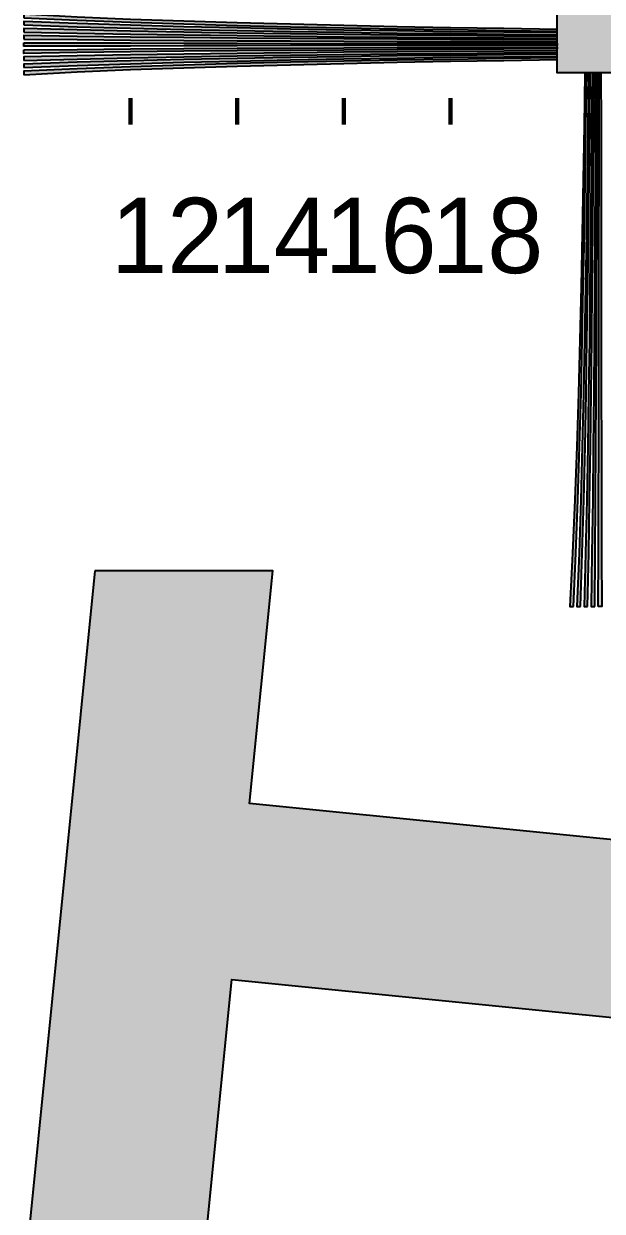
# Model space of a CAD drawing. Header units: millimetres. Extents: x -9 to 297, y 0 to 210.
# Drawn here: x 218.4 to 246.9, y 91 to 149.4 of the extents above; entities that cross this region are included whole.
import ezdxf

# ---------------------------------------------------------------- set-up
doc = ezdxf.new("R2010")
doc.units = ezdxf.units.MM
for name, color, linetype in [('LABELS', 7, 'Continuous'), ('PERIPHERY', 7, 'Continuous'), ('SFR', 7, 'Continuous')]:
    doc.layers.add(name, color=color, linetype=linetype)

msp = doc.modelspace()

# ---------------------------------------------------------------- hatches: boundary and pattern name
at = {"layer": 'PERIPHERY', "true_color": 0x000000}
h = msp.add_hatch(color=7, dxfattribs=at)
h.dxf.hatch_style = 1
h.paths.add_polyline_path([(248.192, 147), (244.692, 147), (244.692, 150.5), (248.192, 150.5), (248.192, 147)])
h = msp.add_hatch(color=7, dxfattribs=at)
h.dxf.hatch_style = 1
h.paths.add_polyline_path([(218.442, 149.712), (221.067, 149.594), (223.692, 149.493), (226.317, 149.41), (228.942, 149.336), (231.567, 149.274), (234.192, 149.222), (236.817, 149.169), (239.442, 149.13), (242.067, 149.091), (244.692, 149.056), (244.692, 149.143), (242.067, 149.182), (239.442, 149.226), (236.817, 149.274), (234.192, 149.331), (231.567, 149.392), (228.942, 149.462), (226.317, 149.545), (223.692, 149.637), (221.067, 149.751), (218.442, 149.887), (218.442, 149.712)])
h = msp.add_hatch(color=7, dxfattribs=at)
h.dxf.hatch_style = 1
h.paths.add_polyline_path([(218.442, 149.362), (221.067, 149.274), (223.692, 149.2), (226.317, 149.139), (228.942, 149.086), (231.567, 149.042), (234.192, 149.003), (236.817, 148.964), (239.442, 148.933), (242.067, 148.907), (244.692, 148.881), (244.692, 148.968), (242.067, 148.999), (239.442, 149.029), (236.817, 149.069), (234.192, 149.112), (231.567, 149.156), (228.942, 149.213), (226.317, 149.274), (223.692, 149.348), (221.067, 149.432), (218.442, 149.536), (218.442, 149.362)])
h = msp.add_hatch(color=7, dxfattribs=at)
h.dxf.hatch_style = 1
h.paths.add_polyline_path([(218.442, 149.012), (221.067, 148.955), (223.692, 148.911), (226.317, 148.872), (228.942, 148.837), (231.567, 148.806), (234.192, 148.784), (236.817, 148.758), (239.442, 148.741), (242.067, 148.723), (244.692, 148.706), (244.692, 148.793), (242.067, 148.815), (239.442, 148.837), (236.817, 148.863), (234.192, 148.894), (231.567, 148.924), (228.942, 148.964), (226.317, 149.003), (223.692, 149.056), (221.067, 149.117), (218.442, 149.187), (218.442, 149.012)])
h = msp.add_hatch(color=7, dxfattribs=at)
h.dxf.hatch_style = 1
h.paths.add_polyline_path([(218.442, 148.662), (221.067, 148.64), (223.692, 148.618), (226.317, 148.6), (228.942, 148.587), (231.567, 148.574), (234.192, 148.565), (236.817, 148.552), (239.442, 148.543), (242.067, 148.539), (244.692, 148.53), (244.692, 148.618), (242.067, 148.631), (239.442, 148.644), (236.817, 148.657), (234.192, 148.674), (231.567, 148.692), (228.942, 148.709), (226.317, 148.736), (223.692, 148.762), (221.067, 148.797), (218.442, 148.836), (218.442, 148.662)])
h = msp.add_hatch(color=7, dxfattribs=at)
h.dxf.hatch_style = 1
h.paths.add_polyline_path([(218.442, 148.487), (221.067, 148.478), (223.692, 148.474), (226.317, 148.465), (228.942, 148.46), (231.567, 148.456), (234.192, 148.456), (236.817, 148.452), (239.442, 148.447), (242.067, 148.447), (244.692, 148.443), (244.692, 148.356), (242.067, 148.351), (239.442, 148.351), (236.817, 148.347), (234.192, 148.347), (231.567, 148.343), (228.942, 148.338), (226.317, 148.334), (223.692, 148.325), (221.067, 148.321), (218.442, 148.312), (218.442, 148.487)])
h = msp.add_hatch(color=7, dxfattribs=at)
h.dxf.hatch_style = 1
h.paths.add_polyline_path([(218.442, 148.137), (221.067, 148.159), (223.692, 148.181), (226.317, 148.198), (228.942, 148.211), (231.567, 148.224), (234.192, 148.238), (236.817, 148.246), (239.442, 148.255), (242.067, 148.259), (244.692, 148.268), (244.692, 148.181), (242.067, 148.168), (239.442, 148.155), (236.817, 148.141), (234.192, 148.128), (231.567, 148.106), (228.942, 148.089), (226.317, 148.063), (223.692, 148.036), (221.067, 148.001), (218.442, 147.962), (218.442, 148.137)])
h = msp.add_hatch(color=7, dxfattribs=at)
h.dxf.hatch_style = 1
h.paths.add_polyline_path([(218.442, 147.612), (221.067, 147.682), (223.692, 147.743), (226.317, 147.796), (228.942, 147.835), (231.567, 147.874), (234.192, 147.909), (236.817, 147.936), (239.442, 147.962), (242.067, 147.984), (244.692, 148.006), (244.692, 148.093), (242.067, 148.076), (239.442, 148.058), (236.817, 148.041), (234.192, 148.019), (231.567, 147.993), (228.942, 147.962), (226.317, 147.927), (223.692, 147.888), (221.067, 147.844), (218.442, 147.787), (218.442, 147.612)])
h = msp.add_hatch(color=7, dxfattribs=at)
h.dxf.hatch_style = 1
h.paths.add_polyline_path([(218.442, 147.262), (221.067, 147.367), (223.692, 147.45), (226.317, 147.524), (228.942, 147.585), (231.567, 147.642), (234.192, 147.691), (236.817, 147.73), (239.442, 147.769), (242.067, 147.8), (244.692, 147.83), (244.692, 147.918), (242.067, 147.892), (239.442, 147.865), (236.817, 147.835), (234.192, 147.8), (231.567, 147.756), (228.942, 147.712), (226.317, 147.66), (223.692, 147.599), (221.067, 147.524), (218.442, 147.437), (218.442, 147.262)])
h = msp.add_hatch(color=7, dxfattribs=at)
h.dxf.hatch_style = 1
h.paths.add_polyline_path([(218.442, 146.912), (221.067, 147.047), (223.692, 147.161), (226.317, 147.253), (228.942, 147.336), (231.567, 147.406), (234.192, 147.472), (236.817, 147.524), (239.442, 147.573), (242.067, 147.616), (244.692, 147.656), (244.692, 147.743), (242.067, 147.708), (239.442, 147.669), (236.817, 147.629), (234.192, 147.581), (231.567, 147.524), (228.942, 147.463), (226.317, 147.389), (223.692, 147.305), (221.067, 147.205), (218.442, 147.087), (218.442, 146.912)])
h = msp.add_hatch(color=7, dxfattribs=at)
h.dxf.hatch_style = 1
h.paths.add_polyline_path([(245.482, 120.75), (245.6, 123.375), (245.701, 126), (245.784, 128.625), (245.858, 131.25), (245.919, 133.875), (245.972, 136.5), (246.024, 139.125), (246.064, 141.75), (246.103, 144.375), (246.138, 147), (246.051, 147), (246.011, 144.375), (245.968, 141.75), (245.919, 139.125), (245.863, 136.5), (245.801, 133.875), (245.731, 131.25), (245.648, 128.625), (245.556, 126), (245.443, 123.375), (245.307, 120.75), (245.482, 120.75)])
h = msp.add_hatch(color=7, dxfattribs=at)
h.dxf.hatch_style = 1
h.paths.add_polyline_path([(245.832, 120.75), (245.919, 123.375), (245.994, 126), (246.055, 128.625), (246.107, 131.25), (246.151, 133.875), (246.19, 136.5), (246.23, 139.125), (246.26, 141.75), (246.287, 144.375), (246.313, 147), (246.226, 147), (246.195, 144.375), (246.164, 141.75), (246.125, 139.125), (246.081, 136.5), (246.037, 133.875), (245.981, 131.25), (245.92, 128.625), (245.845, 126), (245.762, 123.375), (245.657, 120.75), (245.832, 120.75)])
h = msp.add_hatch(color=7, dxfattribs=at)
h.dxf.hatch_style = 1
h.paths.add_polyline_path([(246.182, 120.75), (246.239, 123.375), (246.283, 126), (246.322, 128.625), (246.357, 131.25), (246.388, 133.875), (246.41, 136.5), (246.436, 139.125), (246.453, 141.75), (246.471, 144.375), (246.488, 147), (246.401, 147), (246.379, 144.375), (246.357, 141.75), (246.331, 139.125), (246.3, 136.5), (246.269, 133.875), (246.23, 131.25), (246.191, 128.625), (246.138, 126), (246.077, 123.375), (246.007, 120.75), (246.182, 120.75)])
h = msp.add_hatch(color=7, dxfattribs=at)
h.dxf.hatch_style = 1
h.paths.add_polyline_path([(246.532, 120.75), (246.554, 123.375), (246.576, 126), (246.593, 128.625), (246.606, 131.25), (246.62, 133.875), (246.628, 136.5), (246.641, 139.125), (246.65, 141.75), (246.655, 144.375), (246.663, 147), (246.576, 147), (246.563, 144.375), (246.55, 141.75), (246.537, 139.125), (246.519, 136.5), (246.502, 133.875), (246.484, 131.25), (246.458, 128.625), (246.432, 126), (246.397, 123.375), (246.357, 120.75), (246.532, 120.75)])
h = msp.add_hatch(color=7, dxfattribs=at)
h.dxf.hatch_style = 1
h.paths.add_polyline_path([(246.707, 120.75), (246.716, 123.375), (246.72, 126), (246.729, 128.625), (246.733, 131.25), (246.738, 133.875), (246.738, 136.5), (246.742, 139.125), (246.746, 141.75), (246.746, 144.375), (246.75, 147), (246.838, 147), (246.842, 144.375), (246.842, 141.75), (246.846, 139.125), (246.846, 136.5), (246.851, 133.875), (246.855, 131.25), (246.86, 128.625), (246.868, 126), (246.873, 123.375), (246.882, 120.75), (246.707, 120.75)])
at = {"layer": 'SFR', "true_color": 0x000000}
h = msp.add_hatch(color=7, dxfattribs=at)
h.dxf.hatch_style = 1
h.paths.add_polyline_path([(221.942, 122.5), (218.442, 87.5), (227.192, 87.5), (228.682, 102.401), (263.336, 98.935), (262.193, 87.499), (270.942, 87.499), (274.443, 122.499), (265.692, 122.499), (264.202, 107.598), (229.549, 111.064), (230.692, 122.499), (221.942, 122.499), (221.942, 122.5)])

# ---------------------------------------------------------------- linework, layer by layer
at = {"layer": 'PERIPHERY', "color": 250}
for points in [[(248.192, 147), (244.692, 147), (244.692, 150.5), (248.192, 150.5), (248.192, 147)], [(218.442, 149.712), (221.067, 149.594), (223.692, 149.493), (226.317, 149.41), (228.942, 149.336), (231.567, 149.274), (234.192, 149.222), (236.817, 149.169), (239.442, 149.13), (242.067, 149.091), (244.692, 149.056), (244.692, 149.143), (242.067, 149.182), (239.442, 149.226), (236.817, 149.274), (234.192, 149.331), (231.567, 149.392), (228.942, 149.462), (226.317, 149.545), (223.692, 149.637), (221.067, 149.751), (218.442, 149.887), (218.442, 149.712)], [(218.442, 149.362), (221.067, 149.274), (223.692, 149.2), (226.317, 149.139), (228.942, 149.086), (231.567, 149.042), (234.192, 149.003), (236.817, 148.964), (239.442, 148.933), (242.067, 148.907), (244.692, 148.881), (244.692, 148.968), (242.067, 148.999), (239.442, 149.029), (236.817, 149.069), (234.192, 149.112), (231.567, 149.156), (228.942, 149.213), (226.317, 149.274), (223.692, 149.348), (221.067, 149.432), (218.442, 149.536), (218.442, 149.362)], [(218.442, 149.012), (221.067, 148.955), (223.692, 148.911), (226.317, 148.872), (228.942, 148.837), (231.567, 148.806), (234.192, 148.784), (236.817, 148.758), (239.442, 148.741), (242.067, 148.723), (244.692, 148.706), (244.692, 148.793), (242.067, 148.815), (239.442, 148.837), (236.817, 148.863), (234.192, 148.894), (231.567, 148.924), (228.942, 148.964), (226.317, 149.003), (223.692, 149.056), (221.067, 149.117), (218.442, 149.187), (218.442, 149.012)], [(218.442, 148.662), (221.067, 148.64), (223.692, 148.618), (226.317, 148.6), (228.942, 148.587), (231.567, 148.574), (234.192, 148.565), (236.817, 148.552), (239.442, 148.543), (242.067, 148.539), (244.692, 148.53), (244.692, 148.618), (242.067, 148.631), (239.442, 148.644), (236.817, 148.657), (234.192, 148.674), (231.567, 148.692), (228.942, 148.709), (226.317, 148.736), (223.692, 148.762), (221.067, 148.797), (218.442, 148.836), (218.442, 148.662)], [(218.442, 148.487), (221.067, 148.478), (223.692, 148.474), (226.317, 148.465), (228.942, 148.46), (231.567, 148.456), (234.192, 148.456), (236.817, 148.452), (239.442, 148.447), (242.067, 148.447), (244.692, 148.443), (244.692, 148.356), (242.067, 148.351), (239.442, 148.351), (236.817, 148.347), (234.192, 148.347), (231.567, 148.343), (228.942, 148.338), (226.317, 148.334), (223.692, 148.325), (221.067, 148.321), (218.442, 148.312), (218.442, 148.487)], [(218.442, 148.137), (221.067, 148.159), (223.692, 148.181), (226.317, 148.198), (228.942, 148.211), (231.567, 148.224), (234.192, 148.238), (236.817, 148.246), (239.442, 148.255), (242.067, 148.259), (244.692, 148.268), (244.692, 148.181), (242.067, 148.168), (239.442, 148.155), (236.817, 148.141), (234.192, 148.128), (231.567, 148.106), (228.942, 148.089), (226.317, 148.063), (223.692, 148.036), (221.067, 148.001), (218.442, 147.962), (218.442, 148.137)], [(218.442, 147.612), (221.067, 147.682), (223.692, 147.743), (226.317, 147.796), (228.942, 147.835), (231.567, 147.874), (234.192, 147.909), (236.817, 147.936), (239.442, 147.962), (242.067, 147.984), (244.692, 148.006), (244.692, 148.093), (242.067, 148.076), (239.442, 148.058), (236.817, 148.041), (234.192, 148.019), (231.567, 147.993), (228.942, 147.962), (226.317, 147.927), (223.692, 147.888), (221.067, 147.844), (218.442, 147.787), (218.442, 147.612)], [(218.442, 147.262), (221.067, 147.367), (223.692, 147.45), (226.317, 147.524), (228.942, 147.585), (231.567, 147.642), (234.192, 147.691), (236.817, 147.73), (239.442, 147.769), (242.067, 147.8), (244.692, 147.83), (244.692, 147.918), (242.067, 147.892), (239.442, 147.865), (236.817, 147.835), (234.192, 147.8), (231.567, 147.756), (228.942, 147.712), (226.317, 147.66), (223.692, 147.599), (221.067, 147.524), (218.442, 147.437), (218.442, 147.262)], [(218.442, 146.912), (221.067, 147.047), (223.692, 147.161), (226.317, 147.253), (228.942, 147.336), (231.567, 147.406), (234.192, 147.472), (236.817, 147.524), (239.442, 147.573), (242.067, 147.616), (244.692, 147.656), (244.692, 147.743), (242.067, 147.708), (239.442, 147.669), (236.817, 147.629), (234.192, 147.581), (231.567, 147.524), (228.942, 147.463), (226.317, 147.389), (223.692, 147.305), (221.067, 147.205), (218.442, 147.087), (218.442, 146.912)], [(245.482, 120.75), (245.6, 123.375), (245.701, 126), (245.784, 128.625), (245.858, 131.25), (245.919, 133.875), (245.972, 136.5), (246.024, 139.125), (246.064, 141.75), (246.103, 144.375), (246.138, 147), (246.051, 147), (246.011, 144.375), (245.968, 141.75), (245.919, 139.125), (245.863, 136.5), (245.801, 133.875), (245.731, 131.25), (245.648, 128.625), (245.556, 126), (245.443, 123.375), (245.307, 120.75), (245.482, 120.75)], [(245.832, 120.75), (245.919, 123.375), (245.994, 126), (246.055, 128.625), (246.107, 131.25), (246.151, 133.875), (246.19, 136.5), (246.23, 139.125), (246.26, 141.75), (246.287, 144.375), (246.313, 147), (246.226, 147), (246.195, 144.375), (246.164, 141.75), (246.125, 139.125), (246.081, 136.5), (246.037, 133.875), (245.981, 131.25), (245.92, 128.625), (245.845, 126), (245.762, 123.375), (245.657, 120.75), (245.832, 120.75)], [(246.182, 120.75), (246.239, 123.375), (246.283, 126), (246.322, 128.625), (246.357, 131.25), (246.388, 133.875), (246.41, 136.5), (246.436, 139.125), (246.453, 141.75), (246.471, 144.375), (246.488, 147), (246.401, 147), (246.379, 144.375), (246.357, 141.75), (246.331, 139.125), (246.3, 136.5), (246.269, 133.875), (246.23, 131.25), (246.191, 128.625), (246.138, 126), (246.077, 123.375), (246.007, 120.75), (246.182, 120.75)], [(246.532, 120.75), (246.554, 123.375), (246.576, 126), (246.593, 128.625), (246.606, 131.25), (246.62, 133.875), (246.628, 136.5), (246.641, 139.125), (246.65, 141.75), (246.655, 144.375), (246.663, 147), (246.576, 147), (246.563, 144.375), (246.55, 141.75), (246.537, 139.125), (246.519, 136.5), (246.502, 133.875), (246.484, 131.25), (246.458, 128.625), (246.432, 126), (246.397, 123.375), (246.357, 120.75), (246.532, 120.75)], [(246.707, 120.75), (246.716, 123.375), (246.72, 126), (246.729, 128.625), (246.733, 131.25), (246.738, 133.875), (246.738, 136.5), (246.742, 139.125), (246.746, 141.75), (246.746, 144.375), (246.75, 147), (246.838, 147), (246.842, 144.375), (246.842, 141.75), (246.846, 139.125), (246.846, 136.5), (246.851, 133.875), (246.855, 131.25), (246.86, 128.625), (246.868, 126), (246.873, 123.375), (246.882, 120.75), (246.707, 120.75)]]:
    msp.add_lwpolyline(points, close=True, dxfattribs=at)
at = {"layer": 'PERIPHERY', "color": 250, "lineweight": 35, "const_width": 0.219}
for points in [[(223.692, 145.774), (223.692, 144.462)], [(228.942, 145.774), (228.942, 144.462)], [(234.192, 145.774), (234.192, 144.462)], [(239.442, 145.774), (239.442, 144.462)]]:
    msp.add_lwpolyline(points, dxfattribs=at)
at = {"layer": 'PERIPHERY', "color": 250, "true_color": 0x000000}
for points in [[(248.192, 147), (248.192, 150.5), (244.692, 150.5)], [(244.692, 150.5), (244.692, 147), (248.192, 147)], [(218.442, 149.887), (223.692, 149.493), (226.317, 149.41)], [(218.442, 149.887), (226.317, 149.41), (228.942, 149.336)], [(228.942, 149.336), (221.067, 149.751), (218.442, 149.887)], [(228.942, 149.336), (223.692, 149.637), (221.067, 149.751)], [(228.942, 149.336), (226.317, 149.545), (223.692, 149.637)], [(218.442, 149.536), (218.442, 149.362), (221.067, 149.274)], [(218.442, 149.536), (221.067, 149.274), (223.692, 149.2)], [(218.442, 149.536), (223.692, 149.2), (226.317, 149.139)], [(218.442, 149.536), (226.317, 149.139), (228.942, 149.086)], [(228.942, 149.086), (221.067, 149.432), (218.442, 149.536)], [(218.442, 149.187), (218.442, 149.012), (221.067, 148.955)], [(218.442, 149.187), (221.067, 148.955), (223.692, 148.911)], [(218.442, 149.187), (223.692, 148.911), (226.317, 148.872)], [(218.442, 149.187), (226.317, 148.872), (228.942, 148.837)], [(218.442, 149.187), (228.942, 148.837), (231.567, 148.806)], [(231.567, 148.806), (221.067, 149.117), (218.442, 149.187)], [(228.942, 149.086), (223.692, 149.348), (221.067, 149.432)], [(231.567, 148.806), (223.692, 149.056), (221.067, 149.117)], [(228.942, 149.086), (226.317, 149.274), (223.692, 149.348)], [(231.567, 148.806), (226.317, 149.003), (223.692, 149.056)], [(228.942, 149.336), (228.942, 149.462), (226.317, 149.545)], [(228.942, 149.086), (228.942, 149.213), (226.317, 149.274)], [(231.567, 148.806), (228.942, 148.964), (226.317, 149.003)], [(228.942, 149.336), (231.567, 149.392), (228.942, 149.462)], [(228.942, 149.336), (234.192, 149.331), (231.567, 149.392)], [(228.942, 149.336), (231.567, 149.274), (234.192, 149.222)], [(228.942, 149.336), (234.192, 149.222), (236.817, 149.169)], [(228.942, 149.336), (236.817, 149.169), (239.442, 149.13)], [(228.942, 149.336), (239.442, 149.13), (242.067, 149.091)], [(228.942, 149.336), (242.067, 149.091), (244.692, 149.056)], [(228.942, 149.336), (244.692, 149.056), (244.692, 149.143)], [(228.942, 149.336), (244.692, 149.143), (242.067, 149.182)], [(228.942, 149.336), (242.067, 149.182), (239.442, 149.226)], [(228.942, 149.336), (239.442, 149.226), (236.817, 149.274)], [(228.942, 149.336), (236.817, 149.274), (234.192, 149.331)], [(228.942, 149.086), (231.567, 149.156), (228.942, 149.213)], [(228.942, 149.086), (234.192, 149.112), (231.567, 149.156)], [(228.942, 149.086), (236.817, 149.069), (234.192, 149.112)], [(228.942, 149.086), (231.567, 149.042), (234.192, 149.003)], [(228.942, 149.086), (234.192, 149.003), (236.817, 148.964)], [(228.942, 149.086), (236.817, 148.964), (239.442, 148.933)], [(228.942, 149.086), (239.442, 148.933), (242.067, 148.907)], [(228.942, 149.086), (242.067, 148.907), (244.692, 148.881)], [(228.942, 149.086), (244.692, 148.881), (244.692, 148.968)], [(228.942, 149.086), (244.692, 148.968), (242.067, 148.999)], [(228.942, 149.086), (242.067, 148.999), (239.442, 149.029)], [(228.942, 149.086), (239.442, 149.029), (236.817, 149.069)], [(218.442, 148.836), (218.442, 148.662), (221.067, 148.64)], [(218.442, 148.836), (221.067, 148.64), (223.692, 148.618)], [(218.442, 148.836), (223.692, 148.618), (226.317, 148.6)], [(218.442, 148.836), (226.317, 148.6), (228.942, 148.587)], [(218.442, 148.836), (228.942, 148.587), (231.567, 148.574)], [(218.442, 148.836), (231.567, 148.574), (234.192, 148.565)], [(218.442, 148.836), (234.192, 148.565), (236.817, 148.552)], [(236.817, 148.552), (221.067, 148.797), (218.442, 148.836)], [(218.442, 148.487), (218.442, 148.312), (221.067, 148.321)], [(218.442, 148.487), (221.067, 148.321), (223.692, 148.325)], [(218.442, 148.487), (223.692, 148.325), (226.317, 148.334)], [(218.442, 148.487), (226.317, 148.334), (228.942, 148.338)], [(218.442, 148.487), (228.942, 148.338), (231.567, 148.343)], [(218.442, 148.487), (231.567, 148.343), (234.192, 148.347)], [(218.442, 148.487), (234.192, 148.347), (236.817, 148.347)], [(218.442, 148.487), (236.817, 148.347), (239.442, 148.351)], [(218.442, 148.487), (239.442, 148.351), (242.067, 148.351)], [(218.442, 148.487), (242.067, 148.351), (244.692, 148.356)], [(244.692, 148.356), (221.067, 148.478), (218.442, 148.487)], [(236.817, 148.552), (223.692, 148.762), (221.067, 148.797)], [(244.692, 148.356), (223.692, 148.474), (221.067, 148.478)], [(236.817, 148.552), (226.317, 148.736), (223.692, 148.762)], [(244.692, 148.356), (226.317, 148.465), (223.692, 148.474)], [(236.817, 148.552), (228.942, 148.709), (226.317, 148.736)], [(244.692, 148.356), (228.942, 148.46), (226.317, 148.465)], [(231.567, 148.806), (231.567, 148.924), (228.942, 148.964)], [(236.817, 148.552), (231.567, 148.692), (228.942, 148.709)], [(244.692, 148.356), (231.567, 148.456), (228.942, 148.46)], [(231.567, 148.806), (234.192, 148.894), (231.567, 148.924)], [(231.567, 148.806), (236.817, 148.863), (234.192, 148.894)], [(231.567, 148.806), (239.442, 148.837), (236.817, 148.863)], [(231.567, 148.806), (242.067, 148.815), (239.442, 148.837)], [(231.567, 148.806), (244.692, 148.793), (242.067, 148.815)], [(231.567, 148.806), (234.192, 148.784), (239.442, 148.741)], [(231.567, 148.806), (239.442, 148.741), (242.067, 148.723)], [(231.567, 148.806), (242.067, 148.723), (244.692, 148.706)], [(231.567, 148.806), (244.692, 148.706), (244.692, 148.793)], [(236.817, 148.552), (234.192, 148.674), (231.567, 148.692)], [(244.692, 148.356), (234.192, 148.456), (231.567, 148.456)], [(234.192, 148.784), (236.817, 148.758), (239.442, 148.741)], [(236.817, 148.552), (236.817, 148.657), (234.192, 148.674)], [(244.692, 148.356), (236.817, 148.452), (234.192, 148.456)], [(236.817, 148.552), (239.442, 148.644), (236.817, 148.657)], [(236.817, 148.552), (242.067, 148.631), (239.442, 148.644)], [(236.817, 148.552), (244.692, 148.618), (242.067, 148.631)], [(236.817, 148.552), (242.067, 148.539), (244.692, 148.618)], [(236.817, 148.552), (239.442, 148.543), (242.067, 148.539)], [(244.692, 148.356), (239.442, 148.447), (236.817, 148.452)], [(244.692, 148.356), (242.067, 148.447), (239.442, 148.447)], [(242.067, 148.539), (244.692, 148.53), (244.692, 148.618)], [(244.692, 148.356), (244.692, 148.443), (242.067, 148.447)], [(218.442, 148.137), (244.692, 148.181), (244.692, 148.268)], [(218.442, 148.137), (244.692, 148.268), (242.067, 148.259)], [(218.442, 148.137), (242.067, 148.259), (239.442, 148.255)], [(218.442, 148.137), (239.442, 148.255), (236.817, 148.246)], [(218.442, 148.137), (236.817, 148.246), (234.192, 148.238)], [(218.442, 148.137), (234.192, 148.238), (231.567, 148.224)], [(218.442, 148.137), (231.567, 148.224), (228.942, 148.211)], [(218.442, 148.137), (228.942, 148.211), (226.317, 148.198)], [(218.442, 148.137), (226.317, 148.198), (223.692, 148.181)], [(218.442, 148.137), (242.067, 148.168), (244.692, 148.181)], [(218.442, 148.137), (239.442, 148.155), (242.067, 148.168)], [(218.442, 148.137), (236.817, 148.141), (239.442, 148.155)], [(218.442, 148.137), (234.192, 148.128), (236.817, 148.141)], [(218.442, 148.137), (218.442, 147.962), (221.067, 148.001)], [(218.442, 148.137), (221.067, 148.001), (223.692, 148.036)], [(218.442, 148.137), (223.692, 148.036), (226.317, 148.063)], [(218.442, 148.137), (226.317, 148.063), (228.942, 148.089)], [(218.442, 148.137), (228.942, 148.089), (231.567, 148.106)], [(218.442, 148.137), (231.567, 148.106), (234.192, 148.128)], [(218.442, 147.787), (244.692, 148.006), (244.692, 148.093)], [(218.442, 147.787), (244.692, 148.093), (242.067, 148.076)], [(218.442, 147.787), (242.067, 148.076), (239.442, 148.058)], [(218.442, 147.787), (239.442, 148.058), (236.817, 148.041)], [(218.442, 147.787), (236.817, 148.041), (234.192, 148.019)], [(218.442, 147.787), (234.192, 148.019), (231.567, 147.993)], [(218.442, 147.787), (242.067, 147.984), (244.692, 148.006)], [(218.442, 147.787), (231.567, 147.993), (228.942, 147.962)], [(218.442, 147.787), (239.442, 147.962), (242.067, 147.984)], [(218.442, 147.787), (236.817, 147.936), (239.442, 147.962)], [(218.442, 147.787), (228.942, 147.962), (226.317, 147.927)], [(218.442, 147.787), (234.192, 147.909), (236.817, 147.936)], [(218.442, 147.787), (226.317, 147.927), (223.692, 147.888)], [(218.442, 147.437), (234.192, 147.691), (244.692, 147.918)], [(218.442, 147.437), (244.692, 147.918), (242.067, 147.892)], [(218.442, 147.787), (231.567, 147.874), (234.192, 147.909)], [(218.442, 147.437), (242.067, 147.892), (239.442, 147.865)], [(223.692, 147.888), (221.067, 147.844), (218.442, 147.787)], [(218.442, 147.787), (228.942, 147.835), (231.567, 147.874)], [(218.442, 147.437), (239.442, 147.865), (236.817, 147.835)], [(218.442, 147.437), (236.817, 147.835), (234.192, 147.8)], [(218.442, 147.787), (226.317, 147.796), (228.942, 147.835)], [(234.192, 147.691), (239.442, 147.769), (244.692, 147.918)], [(239.442, 147.769), (242.067, 147.8), (244.692, 147.918)], [(242.067, 147.8), (244.692, 147.83), (244.692, 147.918)], [(218.442, 147.437), (234.192, 147.8), (231.567, 147.756)], [(218.442, 147.787), (223.692, 147.743), (226.317, 147.796)], [(218.442, 147.787), (218.442, 147.612), (221.067, 147.682)], [(218.442, 147.787), (221.067, 147.682), (223.692, 147.743)], [(218.442, 147.437), (231.567, 147.756), (228.942, 147.712)], [(218.442, 147.087), (234.192, 147.472), (244.692, 147.743)], [(218.442, 147.087), (244.692, 147.743), (242.067, 147.708)], [(218.442, 147.437), (228.942, 147.712), (226.317, 147.66)], [(218.442, 147.087), (242.067, 147.708), (239.442, 147.669)], [(218.442, 147.437), (231.567, 147.642), (234.192, 147.691)], [(218.442, 147.087), (239.442, 147.669), (236.817, 147.629)], [(218.442, 147.437), (226.317, 147.66), (223.692, 147.599)], [(218.442, 147.437), (228.942, 147.585), (231.567, 147.642)], [(218.442, 147.087), (236.817, 147.629), (234.192, 147.581)], [(223.692, 147.599), (221.067, 147.524), (218.442, 147.437)], [(218.442, 147.437), (226.317, 147.524), (228.942, 147.585)], [(218.442, 147.087), (234.192, 147.581), (231.567, 147.524)], [(218.442, 147.087), (231.567, 147.524), (228.942, 147.463)], [(218.442, 147.437), (223.692, 147.45), (226.317, 147.524)], [(218.442, 147.087), (231.567, 147.406), (234.192, 147.472)], [(218.442, 147.087), (228.942, 147.463), (226.317, 147.389)], [(218.442, 147.437), (221.067, 147.367), (223.692, 147.45)], [(218.442, 147.437), (218.442, 147.262), (221.067, 147.367)], [(218.442, 147.087), (228.942, 147.336), (231.567, 147.406)], [(218.442, 147.087), (226.317, 147.389), (223.692, 147.305)], [(218.442, 147.087), (226.317, 147.253), (228.942, 147.336)], [(223.692, 147.305), (221.067, 147.205), (218.442, 147.087)], [(218.442, 147.087), (223.692, 147.161), (226.317, 147.253)], [(234.192, 147.691), (236.817, 147.73), (239.442, 147.769)], [(234.192, 147.472), (236.817, 147.524), (244.692, 147.743)], [(236.817, 147.524), (239.442, 147.573), (244.692, 147.743)], [(239.442, 147.573), (242.067, 147.616), (244.692, 147.743)], [(242.067, 147.616), (244.692, 147.656), (244.692, 147.743)], [(218.442, 147.087), (221.067, 147.047), (223.692, 147.161)], [(218.442, 147.087), (218.442, 146.912), (221.067, 147.047)], [(245.858, 131.25), (246.103, 144.375), (246.138, 147)], [(245.858, 131.25), (246.138, 147), (246.051, 147)], [(245.858, 131.25), (246.051, 147), (246.011, 144.375)], [(246.107, 131.25), (246.287, 144.375), (246.313, 147)], [(246.107, 131.25), (246.313, 147), (246.226, 147)], [(246.107, 131.25), (246.226, 147), (246.195, 144.375)], [(246.388, 133.875), (246.401, 147), (246.379, 144.375)], [(246.388, 133.875), (246.471, 144.375), (246.488, 147)], [(246.388, 133.875), (246.488, 147), (246.401, 147)], [(246.641, 139.125), (246.576, 147), (246.563, 144.375)], [(246.655, 144.375), (246.663, 147), (246.576, 147)], [(246.641, 139.125), (246.655, 144.375), (246.576, 147)], [(246.707, 120.75), (246.842, 144.375), (246.838, 147)], [(246.838, 147), (246.716, 123.375), (246.707, 120.75)], [(246.838, 147), (246.72, 126), (246.716, 123.375)], [(246.838, 147), (246.729, 128.625), (246.72, 126)], [(246.838, 147), (246.733, 131.25), (246.729, 128.625)], [(246.838, 147), (246.738, 133.875), (246.733, 131.25)], [(246.838, 147), (246.742, 139.125), (246.738, 136.5)], [(246.838, 147), (246.738, 136.5), (246.738, 133.875)], [(246.838, 147), (246.746, 141.75), (246.742, 139.125)], [(246.838, 147), (246.75, 147), (246.746, 144.375)], [(246.838, 147), (246.746, 144.375), (246.746, 141.75)], [(245.858, 131.25), (246.064, 141.75), (246.103, 144.375)], [(245.858, 131.25), (246.011, 144.375), (245.968, 141.75)], [(246.107, 131.25), (246.26, 141.75), (246.287, 144.375)], [(246.107, 131.25), (246.195, 144.375), (246.164, 141.75)], [(246.388, 133.875), (246.379, 144.375), (246.357, 141.75)], [(246.388, 133.875), (246.453, 141.75), (246.471, 144.375)], [(246.641, 139.125), (246.563, 144.375), (246.55, 141.75)], [(246.641, 139.125), (246.65, 141.75), (246.655, 144.375)], [(246.707, 120.75), (246.842, 141.75), (246.842, 144.375)], [(245.858, 131.25), (246.024, 139.125), (246.064, 141.75)], [(245.858, 131.25), (245.968, 141.75), (245.919, 139.125)], [(246.107, 131.25), (246.23, 139.125), (246.26, 141.75)], [(246.107, 131.25), (246.164, 141.75), (246.125, 139.125)], [(246.388, 133.875), (246.357, 141.75), (246.331, 139.125)], [(246.388, 133.875), (246.41, 136.5), (246.453, 141.75)], [(246.41, 136.5), (246.436, 139.125), (246.453, 141.75)], [(246.641, 139.125), (246.55, 141.75), (246.537, 139.125)], [(246.707, 120.75), (246.846, 139.125), (246.842, 141.75)], [(245.858, 131.25), (245.972, 136.5), (246.024, 139.125)], [(245.858, 131.25), (245.919, 139.125), (245.863, 136.5)], [(246.107, 131.25), (246.125, 139.125), (246.081, 136.5)], [(246.107, 131.25), (246.19, 136.5), (246.23, 139.125)], [(246.388, 133.875), (246.331, 139.125), (246.3, 136.5)], [(246.357, 120.75), (246.628, 136.5), (246.641, 139.125)], [(246.641, 139.125), (246.397, 123.375), (246.357, 120.75)], [(246.641, 139.125), (246.432, 126), (246.397, 123.375)], [(246.641, 139.125), (246.458, 128.625), (246.432, 126)], [(246.641, 139.125), (246.484, 131.25), (246.458, 128.625)], [(246.641, 139.125), (246.502, 133.875), (246.484, 131.25)], [(246.641, 139.125), (246.519, 136.5), (246.502, 133.875)], [(246.641, 139.125), (246.537, 139.125), (246.519, 136.5)], [(246.707, 120.75), (246.846, 136.5), (246.846, 139.125)], [(245.858, 131.25), (245.863, 136.5), (245.801, 133.875)], [(245.858, 131.25), (245.919, 133.875), (245.972, 136.5)], [(246.107, 131.25), (246.081, 136.5), (246.037, 133.875)], [(246.107, 131.25), (246.151, 133.875), (246.19, 136.5)], [(246.388, 133.875), (246.3, 136.5), (246.269, 133.875)], [(246.357, 120.75), (246.62, 133.875), (246.628, 136.5)], [(246.707, 120.75), (246.851, 133.875), (246.846, 136.5)], [(245.858, 131.25), (245.801, 133.875), (245.731, 131.25)], [(246.107, 131.25), (246.037, 133.875), (245.981, 131.25)], [(246.007, 120.75), (246.357, 131.25), (246.388, 133.875)], [(246.388, 133.875), (246.077, 123.375), (246.007, 120.75)], [(246.388, 133.875), (246.138, 126), (246.077, 123.375)], [(246.388, 133.875), (246.191, 128.625), (246.138, 126)], [(246.388, 133.875), (246.23, 131.25), (246.191, 128.625)], [(246.388, 133.875), (246.269, 133.875), (246.23, 131.25)], [(246.357, 120.75), (246.606, 131.25), (246.62, 133.875)], [(246.707, 120.75), (246.855, 131.25), (246.851, 133.875)], [(245.307, 120.75), (245.784, 128.625), (245.858, 131.25)], [(245.858, 131.25), (245.443, 123.375), (245.307, 120.75)], [(245.858, 131.25), (245.556, 126), (245.443, 123.375)], [(245.858, 131.25), (245.648, 128.625), (245.556, 126)], [(245.858, 131.25), (245.731, 131.25), (245.648, 128.625)], [(245.657, 120.75), (246.055, 128.625), (246.107, 131.25)], [(246.107, 131.25), (245.762, 123.375), (245.657, 120.75)], [(246.107, 131.25), (245.845, 126), (245.762, 123.375)], [(246.107, 131.25), (245.92, 128.625), (245.845, 126)], [(246.107, 131.25), (245.981, 131.25), (245.92, 128.625)], [(246.007, 120.75), (246.322, 128.625), (246.357, 131.25)], [(246.357, 120.75), (246.593, 128.625), (246.606, 131.25)], [(246.707, 120.75), (246.86, 128.625), (246.855, 131.25)], [(245.307, 120.75), (245.701, 126), (245.784, 128.625)], [(245.657, 120.75), (245.994, 126), (246.055, 128.625)], [(246.007, 120.75), (246.283, 126), (246.322, 128.625)], [(246.357, 120.75), (246.576, 126), (246.593, 128.625)], [(246.707, 120.75), (246.868, 126), (246.86, 128.625)], [(245.307, 120.75), (245.6, 123.375), (245.701, 126)], [(245.657, 120.75), (245.919, 123.375), (245.994, 126)], [(246.007, 120.75), (246.239, 123.375), (246.283, 126)], [(246.357, 120.75), (246.554, 123.375), (246.576, 126)], [(246.707, 120.75), (246.873, 123.375), (246.868, 126)], [(245.307, 120.75), (245.482, 120.75), (245.6, 123.375)], [(245.657, 120.75), (245.832, 120.75), (245.919, 123.375)], [(246.007, 120.75), (246.182, 120.75), (246.239, 123.375)], [(246.357, 120.75), (246.532, 120.75), (246.554, 123.375)], [(246.707, 120.75), (246.882, 120.75), (246.873, 123.375)]]:
    msp.add_solid(points, dxfattribs=at)
at = {"layer": 'SFR', "color": 250}
msp.add_lwpolyline([(221.942, 122.5), (218.442, 87.5), (227.192, 87.5), (228.682, 102.401), (263.336, 98.935), (262.193, 87.499), (270.942, 87.499), (274.443, 122.499), (265.692, 122.499), (264.202, 107.598), (229.549, 111.064), (230.692, 122.499), (221.942, 122.499), (221.942, 122.5)], close=True, dxfattribs=at)
at = {"layer": 'SFR', "color": 250, "true_color": 0x000000}
for points in [[(221.942, 122.499), (221.942, 122.5), (218.442, 87.5)], [(221.942, 122.499), (218.442, 87.5), (227.192, 87.5)], [(221.942, 122.499), (227.192, 87.5), (228.682, 102.401)], [(221.942, 122.499), (228.682, 102.401), (229.549, 111.064)], [(229.549, 111.064), (230.692, 122.499), (221.942, 122.499)], [(228.682, 102.401), (264.202, 107.598), (229.549, 111.064)], [(228.682, 102.401), (263.336, 98.935), (264.202, 107.598)]]:
    msp.add_solid(points, dxfattribs=at)

# ---------------------------------------------------------------- texts
at = {"layer": 'LABELS', "color": 250}
for s, p in [('12', (222.742, 137.152)), ('14', (227.992, 137.152)), ('16', (233.242, 137.152)), ('18', (238.492, 137.152))]:
    msp.add_text(s, height=3.7042, dxfattribs=at).set_placement(p)

doc.saveas('drawing.dxf')
